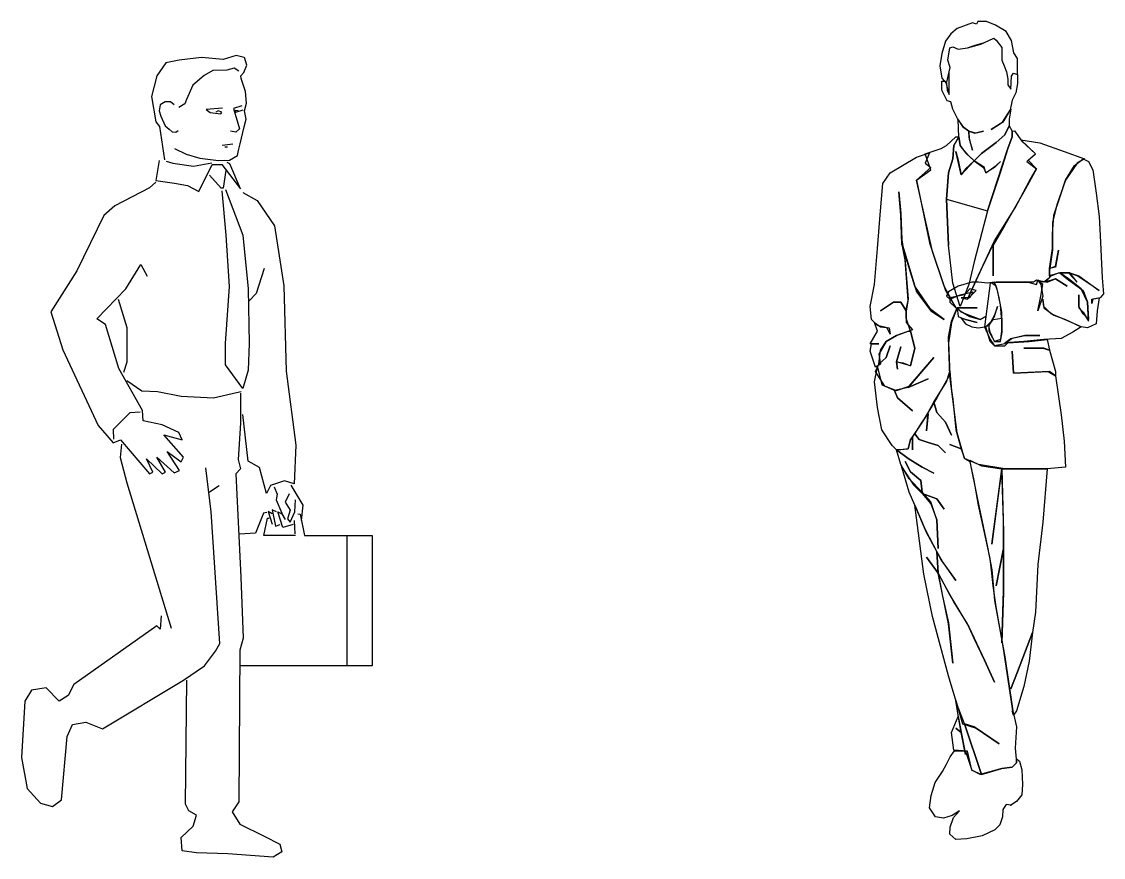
# Model space of a CAD drawing. Extents: x 89279 to 111786, y 534 to 10463.
# Drawn here: x 91669 to 94099, y 8587 to 10463 of the extents above; entities that cross this region are included whole.
import ezdxf

# ---------------------------------------------------------------- set-up
doc = ezdxf.new("R2010")
doc.units = 0
doc.header["$LTSCALE"] = 10
doc.header["$MEASUREMENT"] = 0
doc.layers.add('00-铺装', color=8, linetype='Continuous')

# ---------------------------------------------------------------- blocks, each defined once
blk = doc.blocks.new('人物047')
at = {"color": 0, "linetype": 'Continuous'}
for p, q in [((37.13688, 1833.26814), (2.75022, 1820.88918)), ((46.75968, 1830.51792), (37.13688, 1833.26814)), ((49.5099, 1836.01836), (46.75968, 1830.51792)), ((68.76738, 1836.01836), (49.5099, 1836.01836)), ((89.397, 1827.7677), (68.76738, 1836.01836)), ((112.77684, 1814.0166), (89.397, 1827.7677)), ((-11.00088, 1808.51022), (-23.37984, 1792.0089)), ((2.75022, 1820.88918), (-11.00088, 1808.51022)), ((74.26782, 1793.38698), (85.2687, 1798.88742)), ((74.26782, 1793.38698), (85.2687, 1798.88742)), ((85.2687, 1798.88742), (90.76914, 1794.75912)), ((85.2687, 1798.88742), (90.76914, 1794.75912)), ((125.1558, 1793.38698), (112.77684, 1814.0166)), ((-23.37984, 1792.0089), (-31.6305, 1764.50076)), ((-17.8794, 1749.37752), (-13.7511, 1776.87972)), ((-17.8794, 1749.37752), (-13.7511, 1776.87972)), ((-13.7511, 1776.87972), (-6.87258, 1779.62994)), ((-13.7511, 1776.87972), (-6.87258, 1779.62994)), ((-6.87258, 1779.62994), (5.50044, 1774.1295)), ((-6.87258, 1779.62994), (5.50044, 1774.1295)), ((5.50044, 1774.1295), (26.13006, 1776.87972)), ((5.50044, 1774.1295), (26.13006, 1776.87972)), ((26.13006, 1776.87972), (56.38842, 1785.13038)), ((26.13006, 1776.87972), (41.25924, 1782.38016)), ((41.25924, 1782.38016), (64.63908, 1789.25868)), ((56.38842, 1785.13038), (74.26782, 1793.38698)), ((64.63908, 1789.25868), (74.26782, 1793.38698)), ((90.76914, 1794.75912), (103.1481, 1778.2578)), ((90.76914, 1794.75912), (103.1481, 1778.2578)), ((103.1481, 1778.2578), (103.1481, 1765.87884)), ((103.1481, 1778.2578), (103.1481, 1765.87884)), ((130.65624, 1765.87884), (125.1558, 1793.38698)), ((-31.6305, 1764.50076), (-35.7588, 1736.99856)), ((103.1481, 1765.87884), (103.1481, 1749.37752)), ((103.1481, 1765.87884), (103.1481, 1749.37752)), ((138.9069, 1753.49988), (130.65624, 1765.87884)), ((138.9069, 1717.74108), (138.9069, 1753.49988)), ((-35.7588, 1736.99856), (-31.6305, 1709.49042)), ((-12.37896, 1732.87026), (-17.8794, 1749.37752)), ((-12.37896, 1732.87026), (-17.8794, 1749.37752)), ((-15.12918, 1723.24746), (-12.37896, 1732.87026)), ((-15.12918, 1723.24746), (-12.37896, 1732.87026)), ((103.1481, 1749.37752), (108.64854, 1736.99856)), ((103.1481, 1749.37752), (108.64854, 1736.99856)), ((108.64854, 1736.99856), (114.14898, 1723.24746)), ((108.64854, 1736.99856), (114.14898, 1723.24746)), ((-31.6305, 1709.49042), (-20.62962, 1697.11146)), ((-31.6305, 1681.98822), (-31.6305, 1702.61784)), ((-31.6305, 1702.61784), (-24.75198, 1702.61784)), ((-24.75198, 1702.61784), (-20.62962, 1697.11146)), ((-20.62962, 1697.11146), (-15.12918, 1723.24746)), ((-15.12918, 1699.86168), (-15.12918, 1723.24746)), ((114.14898, 1723.24746), (116.8992, 1706.7402)), ((114.14898, 1723.24746), (116.8992, 1706.7402)), ((116.8992, 1706.7402), (116.8992, 1694.36124)), ((116.8992, 1706.7402), (116.8992, 1694.36124)), ((123.77772, 1684.73844), (125.1558, 1713.61872)), ((123.77772, 1684.73844), (125.1558, 1713.61872)), ((125.1558, 1713.61872), (129.27816, 1720.4913)), ((125.1558, 1713.61872), (129.27816, 1720.4913)), ((129.27816, 1720.4913), (138.9069, 1717.74108)), ((129.27816, 1720.4913), (138.9069, 1717.74108)), ((138.9069, 1717.74108), (138.9069, 1697.11146)), ((-19.25154, 1658.60838), (-31.6305, 1681.98822)), ((-20.62962, 1697.11146), (-19.25154, 1681.98822)), ((-15.12918, 1672.35948), (-20.62962, 1697.11146)), ((-20.62962, 1697.11146), (-19.25154, 1681.98822)), ((-19.25154, 1681.98822), (-15.12918, 1672.35948)), ((-19.25154, 1681.98822), (-15.12918, 1672.35948)), ((-15.12918, 1672.35948), (-15.12918, 1699.86168)), ((116.8992, 1694.36124), (123.77772, 1684.73844)), ((116.8992, 1694.36124), (123.77772, 1684.73844)), ((123.77772, 1684.73844), (123.77772, 1684.73844)), ((138.9069, 1697.11146), (134.7786, 1676.48184)), ((-11.00088, 1655.85816), (-19.25154, 1658.60838)), ((-6.87258, 1639.3509), (-11.00088, 1655.85816)), ((126.52794, 1659.98052), (122.39964, 1637.97876)), ((134.7786, 1676.48184), (126.52794, 1659.98052)), ((4.1283, 1618.72128), (-6.87258, 1639.3509)), ((104.52618, 1610.47062), (123.77772, 1639.3509)), ((122.39964, 1637.97876), (105.89832, 1610.47062)), ((123.77772, 1639.3509), (119.64942, 1617.34914)), ((17.8794, 1598.09166), (4.1283, 1618.72128)), ((5.50044, 1615.97106), (15.12918, 1600.84188)), ((6.87852, 1577.46204), (5.50044, 1615.97106)), ((105.89832, 1610.47062), (79.76826, 1593.9693)), ((79.76826, 1593.9693), (104.52618, 1610.47062)), ((119.64942, 1617.34914), (119.64942, 1602.21996)), ((15.12918, 1600.84188), (28.88028, 1589.841)), ((28.88028, 1589.841), (17.8794, 1598.09166)), ((28.88028, 1589.841), (42.63732, 1585.7127)), ((44.00946, 1585.7127), (28.88028, 1589.841)), ((28.88028, 1589.841), (30.25836, 1571.9616)), ((30.25836, 1576.0899), (28.88028, 1589.841)), ((42.63732, 1585.7127), (61.88886, 1589.841)), ((61.88886, 1589.841), (44.00946, 1585.7127)), ((110.02662, 1581.59034), (90.76914, 1565.08308)), ((90.76914, 1565.08308), (110.02662, 1581.59034)), ((119.64942, 1602.21996), (110.02662, 1581.59034)), ((110.02662, 1581.59034), (119.64942, 1602.21996)), ((119.64942, 1602.21996), (126.52794, 1589.841)), ((119.64942, 1602.21996), (119.64942, 1602.21996)), ((126.52794, 1589.841), (132.02838, 1591.21908)), ((126.52794, 1577.46204), (126.52794, 1589.841)), ((126.52794, 1589.841), (126.52794, 1589.841)), ((126.52794, 1589.841), (126.52794, 1577.46204)), ((132.02838, 1591.21908), (148.53564, 1567.83924)), ((-33.00858, 1551.33198), (-20.62962, 1558.2105)), ((-20.62962, 1558.2105), (0, 1577.46204)), ((-4.12236, 1558.2105), (-6.87258, 1527.95214)), ((-6.87258, 1527.95214), (-4.12236, 1558.2105)), ((6.87852, 1577.46204), (-4.12236, 1558.2105)), ((-4.12236, 1558.2105), (6.87852, 1577.46204)), ((0, 1577.46204), (6.87852, 1577.46204)), ((9.62874, 1558.2105), (6.87852, 1577.46204)), ((6.87852, 1577.46204), (9.62874, 1558.2105)), ((15.12918, 1551.33198), (9.62874, 1558.2105)), ((9.62874, 1558.2105), (9.62874, 1558.2105)), ((9.62874, 1558.2105), (22.0077, 1541.70324)), ((37.13688, 1547.20962), (30.25836, 1576.0899)), ((30.25836, 1571.9616), (37.13688, 1547.20962)), ((90.76914, 1565.08308), (57.7665, 1540.3311)), ((57.7665, 1540.3311), (90.76914, 1565.08308)), ((116.8992, 1551.33198), (126.52794, 1577.46204)), ((126.52794, 1577.46204), (116.8992, 1551.33198)), ((178.78806, 1538.95302), (145.77948, 1570.58946)), ((145.77948, 1570.58946), (188.4168, 1563.71094)), ((148.53564, 1567.83924), (178.78806, 1538.95302)), ((188.4168, 1563.71094), (243.42714, 1544.4594)), ((-147.15756, 1496.32164), (-88.01892, 1532.08044)), ((-88.01892, 1532.08044), (-59.13864, 1541.70324)), ((-68.76144, 1538.95302), (-33.00858, 1551.33198)), ((-59.13864, 1541.70324), (-68.76144, 1518.3234)), ((-56.38842, 1503.20016), (-68.76144, 1538.95302)), ((5.50044, 1522.4517), (0, 1544.4594)), ((0, 1544.4594), (5.50044, 1525.20192)), ((27.50814, 1536.2028), (15.12918, 1551.33198)), ((22.0077, 1541.70324), (41.25924, 1523.82978)), ((41.25924, 1523.82978), (27.50814, 1536.2028)), ((57.7665, 1540.3311), (41.25924, 1523.82978)), ((41.25924, 1523.82978), (57.7665, 1540.3311)), ((71.5176, 1411.05294), (116.8992, 1551.33198)), ((116.8992, 1551.33198), (100.39788, 1499.07186)), ((178.78806, 1538.95302), (159.53652, 1522.4517)), ((162.28674, 1525.20192), (178.78806, 1538.95302)), ((243.42714, 1544.4594), (288.81468, 1527.95214)), ((-56.38842, 1508.7006), (-88.01892, 1479.82032)), ((-68.76144, 1518.3234), (-56.38842, 1508.7006)), ((-6.87258, 1527.95214), (-16.50132, 1496.32164)), ((-16.50132, 1496.32164), (-6.87258, 1527.95214)), ((5.50044, 1525.20192), (12.37896, 1492.19334)), ((12.37896, 1492.19334), (5.50044, 1522.4517)), ((12.37896, 1492.19334), (41.25924, 1523.82978)), ((41.25924, 1523.82978), (22.0077, 1505.95038)), ((64.63908, 1508.7006), (41.25924, 1523.82978)), ((41.25924, 1523.82978), (61.88886, 1508.7006)), ((61.88886, 1508.7006), (67.3893, 1496.32164)), ((67.3893, 1496.32164), (64.63908, 1508.7006)), ((67.3893, 1496.32164), (90.76914, 1512.82296)), ((86.64678, 1508.7006), (67.3893, 1496.32164)), ((100.39788, 1522.4517), (86.64678, 1508.7006)), ((90.76914, 1512.82296), (100.39788, 1522.4517)), ((159.53652, 1522.4517), (181.53828, 1505.95038)), ((181.53828, 1505.95038), (162.28674, 1525.20192)), ((272.30742, 1518.3234), (246.17736, 1479.82032)), ((246.17736, 1479.82032), (266.80698, 1512.82296)), ((266.80698, 1512.82296), (286.06446, 1527.95214)), ((288.81468, 1527.95214), (272.30742, 1518.3234)), ((286.06446, 1527.95214), (298.43748, 1522.4517)), ((298.43748, 1522.4517), (308.06622, 1503.20016)), ((-163.65888, 1472.9418), (-147.15756, 1496.32164)), ((-88.01892, 1479.82032), (-56.38842, 1503.20016)), ((-16.50132, 1496.32164), (-20.62962, 1437.183)), ((-20.62962, 1437.183), (-16.50132, 1496.32164)), ((22.0077, 1505.95038), (12.37896, 1492.19334)), ((100.39788, 1499.07186), (71.5176, 1411.05294)), ((181.53828, 1505.95038), (152.658, 1453.68432)), ((165.03696, 1477.06416), (181.53828, 1505.95038)), ((308.06622, 1503.20016), (314.94474, 1450.9341)), ((-169.15932, 1411.05294), (-163.65888, 1472.9418)), ((-88.01892, 1479.82032), (-59.13864, 1339.53534)), ((-52.26012, 1320.2838), (-88.01892, 1479.82032)), ((133.40646, 1417.93146), (165.03696, 1477.06416)), ((246.17736, 1479.82032), (226.92582, 1424.80404)), ((233.7984, 1441.3113), (246.17736, 1479.82032)), ((-123.77772, 1401.4242), (-127.90008, 1453.68432)), ((-127.90008, 1453.68432), (-123.77772, 1405.5525)), ((-20.62962, 1437.183), (71.5176, 1411.05294)), ((-20.62962, 1437.183), (-16.50132, 1334.0349)), ((-16.50132, 1334.0349), (-20.62962, 1437.183)), ((-16.50132, 1334.0349), (-20.62962, 1437.183)), ((152.658, 1453.68432), (110.02662, 1379.42244)), ((220.0473, 1401.4242), (233.7984, 1441.3113)), ((314.94474, 1450.9341), (321.81732, 1398.67398)), ((-176.03784, 1327.16232), (-169.15932, 1411.05294)), ((71.5176, 1411.05294), (41.25924, 1296.90396)), ((86.64678, 1343.66364), (133.40646, 1417.93146)), ((226.92582, 1424.80404), (217.29708, 1384.92288)), ((-123.77772, 1405.5525), (-121.0275, 1346.41386)), ((-121.0275, 1336.78512), (-123.77772, 1401.4242)), ((217.29708, 1358.79282), (220.0473, 1401.4242)), ((321.81732, 1398.67398), (324.57348, 1356.0426)), ((110.02662, 1379.42244), (83.89656, 1334.0349)), ((217.29708, 1384.92288), (217.29708, 1323.03402)), ((-121.0275, 1346.41386), (-114.14898, 1296.90396)), ((-121.0275, 1339.53534), (-88.01892, 1229.51466)), ((-114.14898, 1301.03226), (-121.0275, 1339.53534)), ((-92.14128, 1241.89362), (-121.0275, 1336.78512)), ((-59.13864, 1339.53534), (-23.37984, 1232.26488)), ((45.38754, 1255.64472), (86.64678, 1343.66364)), ((83.89656, 1336.78512), (57.7665, 1281.77478)), ((83.89656, 1265.27346), (83.89656, 1336.78512)), ((217.29708, 1327.16232), (217.29708, 1358.79282)), ((324.57348, 1356.0426), (328.69584, 1261.14516)), ((-182.91042, 1246.01598), (-176.03784, 1327.16232)), ((-26.13006, 1241.89362), (-52.26012, 1320.2838)), ((-6.87258, 1248.7662), (-16.50132, 1334.0349)), ((83.89656, 1334.0349), (83.89656, 1265.27346)), ((210.41856, 1281.77478), (217.29708, 1327.16232)), ((217.29708, 1323.03402), (210.41856, 1277.65242)), ((224.1756, 1287.27522), (231.04818, 1323.03402)), ((231.04818, 1323.03402), (224.1756, 1284.525)), ((-107.27046, 1210.25718), (-114.14898, 1301.03226)), ((-114.14898, 1296.90396), (-107.27046, 1213.01334)), ((41.25924, 1296.90396), (28.88028, 1246.01598)), ((57.7665, 1281.77478), (26.13006, 1213.01334)), ((200.79576, 1251.51642), (214.54686, 1265.27346)), ((210.41856, 1281.77478), (224.1756, 1287.27522)), ((224.1756, 1284.525), (210.41856, 1281.77478)), ((210.41856, 1265.27346), (210.41856, 1281.77478)), ((210.41856, 1277.65242), (210.41856, 1261.14516)), ((233.7984, 1272.14604), (210.41856, 1265.27346)), ((214.54686, 1265.27346), (231.04818, 1272.14604)), ((231.04818, 1272.14604), (240.67692, 1272.14604)), ((255.8061, 1272.14604), (233.7984, 1272.14604)), ((233.7984, 1272.14604), (250.30566, 1258.39494)), ((253.05588, 1258.39494), (233.7984, 1272.14604)), ((240.67692, 1272.14604), (255.8061, 1272.14604)), ((272.30742, 1265.27346), (253.05588, 1272.14604)), ((253.05588, 1272.14604), (272.30742, 1251.51642)), ((255.8061, 1272.14604), (276.43572, 1265.27346)), ((272.30742, 1251.51642), (255.8061, 1272.14604)), ((321.81732, 1232.26488), (272.30742, 1265.27346)), ((276.43572, 1265.27346), (321.81732, 1232.26488)), ((-192.53916, 1196.50608), (-182.91042, 1246.01598)), ((-56.38842, 1189.6335), (-92.14128, 1241.89362)), ((0, 1193.75586), (-26.13006, 1241.89362)), ((5.50044, 1241.89362), (-16.50132, 1229.51466)), ((9.62874, 1196.50608), (-6.87258, 1248.7662)), ((35.7588, 1251.51642), (5.50044, 1241.89362)), ((28.88028, 1246.01598), (9.62874, 1196.50608)), ((26.13006, 1213.01334), (45.38754, 1255.64472)), ((50.88798, 1251.51642), (35.7588, 1251.51642)), ((71.5176, 1248.7662), (50.88798, 1251.51642)), ((77.01804, 1248.7662), (64.63908, 1151.12448)), ((86.64678, 1251.51642), (71.5176, 1248.7662)), ((90.76914, 1251.51642), (77.01804, 1248.7662)), ((81.14634, 1248.7662), (86.64678, 1251.51642)), ((90.76914, 1241.89362), (81.14634, 1248.7662)), ((86.64678, 1251.51642), (162.28674, 1251.51642)), ((93.51936, 1232.26488), (86.64678, 1251.51642)), ((86.64678, 1251.51642), (86.64678, 1251.51642)), ((136.15668, 1251.51642), (90.76914, 1251.51642)), ((93.51936, 1232.26488), (90.76914, 1241.89362)), ((174.6657, 1251.51642), (136.15668, 1251.51642)), ((162.28674, 1251.51642), (181.53828, 1246.01598)), ((181.53828, 1255.64472), (174.6657, 1251.51642)), ((181.53828, 1246.01598), (184.2885, 1255.64472)), ((198.04554, 1251.51642), (181.53828, 1255.64472)), ((184.2885, 1255.64472), (191.16702, 1246.01598)), ((195.29532, 1246.01598), (184.2885, 1255.64472)), ((184.2885, 1255.64472), (204.91812, 1251.51642)), ((191.16702, 1246.01598), (195.29532, 1219.88592)), ((191.16702, 1219.88592), (195.29532, 1246.01598)), ((210.41856, 1261.14516), (198.04554, 1251.51642)), ((224.1756, 1258.39494), (200.79576, 1251.51642)), ((204.91812, 1251.51642), (224.1756, 1258.39494)), ((224.1756, 1258.39494), (250.30566, 1241.89362)), ((250.30566, 1241.89362), (224.1756, 1258.39494)), ((250.30566, 1258.39494), (286.06446, 1232.26488)), ((281.93616, 1236.39318), (253.05588, 1258.39494)), ((328.69584, 1261.14516), (331.44606, 1225.38636)), ((-88.01892, 1229.51466), (-56.38842, 1186.87734)), ((-23.37984, 1232.26488), (0, 1193.75586)), ((-16.50132, 1229.51466), (-20.62962, 1219.88592)), ((-20.62962, 1219.88592), (-13.7511, 1213.01334)), ((-13.7511, 1213.01334), (9.62874, 1222.63614)), ((19.25748, 1222.63614), (-13.7511, 1215.76356)), ((-13.7511, 1215.76356), (-13.7511, 1206.13482)), ((9.62874, 1222.63614), (38.50902, 1229.51466)), ((31.6305, 1215.76356), (12.37896, 1215.76356)), ((12.37896, 1215.76356), (26.13006, 1213.01334)), ((31.6305, 1236.39318), (19.25748, 1222.63614)), ((26.13006, 1213.01334), (45.38754, 1232.26488)), ((45.38754, 1232.26488), (31.6305, 1236.39318)), ((38.50902, 1229.51466), (31.6305, 1215.76356)), ((97.64766, 1215.76356), (93.51936, 1232.26488)), ((100.39788, 1200.63438), (93.51936, 1232.26488)), ((103.1481, 1184.12712), (97.64766, 1215.76356)), ((195.29532, 1219.88592), (184.2885, 1186.87734)), ((184.2885, 1186.87734), (191.16702, 1219.88592)), ((276.43572, 1196.50608), (276.43572, 1222.63614)), ((276.43572, 1222.63614), (276.43572, 1193.75586)), ((295.68726, 1206.13482), (281.93616, 1236.39318)), ((286.06446, 1232.26488), (295.68726, 1206.13482)), ((305.316, 1213.01334), (321.81732, 1215.76356)), ((324.57348, 1215.76356), (308.06622, 1213.01334)), ((321.81732, 1215.76356), (317.69496, 1186.87734)), ((331.44606, 1225.38636), (324.57348, 1215.76356)), ((-189.78894, 1167.6258), (-192.53916, 1196.50608)), ((-140.27904, 1206.13482), (-169.15932, 1186.87734)), ((-169.15932, 1186.87734), (-140.27904, 1206.13482)), ((-123.77772, 1206.13482), (-140.27904, 1206.13482)), ((-140.27904, 1206.13482), (-123.77772, 1206.13482)), ((-111.39876, 1186.87734), (-123.77772, 1206.13482)), ((-123.77772, 1206.13482), (-111.39876, 1186.87734)), ((-107.27046, 1213.01334), (-111.39876, 1186.87734)), ((-111.39876, 1189.6335), (-107.27046, 1210.25718)), ((-13.7511, 1206.13482), (0, 1193.75586)), ((-9.62874, 1163.4975), (2.75022, 1193.75586)), ((2.75022, 1193.75586), (-9.62874, 1160.74728)), ((0, 1193.75586), (26.13006, 1193.75586)), ((28.88028, 1193.75586), (2.75022, 1193.75586)), ((2.75022, 1193.75586), (9.62874, 1186.87734)), ((12.37896, 1184.12712), (2.75022, 1193.75586)), ((2.75022, 1193.75586), (5.50044, 1174.50432)), ((26.13006, 1193.75586), (48.13776, 1193.75586)), ((48.13776, 1193.75586), (28.88028, 1193.75586)), ((86.64678, 1174.50432), (93.51936, 1196.50608)), ((93.51936, 1196.50608), (86.64678, 1177.25454)), ((103.1481, 1163.4975), (100.39788, 1200.63438)), ((198.04554, 1196.50608), (195.29532, 1213.01334)), ((195.29532, 1213.01334), (198.04554, 1193.75586)), ((214.54686, 1180.00476), (198.04554, 1196.50608)), ((198.04554, 1193.75586), (220.0473, 1177.25454)), ((286.06446, 1180.00476), (276.43572, 1196.50608)), ((276.43572, 1193.75586), (286.06446, 1184.12712)), ((295.68726, 1206.13482), (298.43748, 1167.6258)), ((298.43748, 1163.4975), (295.68726, 1206.13482)), ((308.06622, 1213.01334), (305.316, 1203.3846)), ((305.316, 1203.3846), (305.316, 1213.01334)), ((-176.03784, 1153.8747), (-189.78894, 1167.6258)), ((-111.39876, 1170.37602), (-111.39876, 1189.6335)), ((-111.39876, 1186.87734), (-111.39876, 1160.74728)), ((-101.77002, 1141.49574), (-111.39876, 1170.37602)), ((-26.13006, 1167.6258), (-56.38842, 1189.6335)), ((-56.38842, 1186.87734), (-26.13006, 1167.6258)), ((5.50044, 1174.50432), (22.0077, 1167.6258)), ((9.62874, 1186.87734), (31.6305, 1174.50432)), ((28.88028, 1177.25454), (12.37896, 1184.12712)), ((22.0077, 1167.6258), (12.37896, 1170.37602)), ((12.37896, 1170.37602), (22.0077, 1157.99706)), ((22.0077, 1167.6258), (48.13776, 1160.74728)), ((48.13776, 1160.74728), (22.0077, 1167.6258)), ((55.01034, 1167.6258), (28.88028, 1177.25454)), ((31.6305, 1174.50432), (55.01034, 1167.6258)), ((55.01034, 1167.6258), (67.3893, 1174.50432)), ((67.3893, 1174.50432), (55.01034, 1167.6258)), ((67.3893, 1151.12448), (83.89656, 1167.6258)), ((86.64678, 1177.25454), (74.26782, 1153.8747)), ((74.26782, 1153.8747), (86.64678, 1174.50432)), ((74.26782, 1153.8747), (83.89656, 1167.6258)), ((83.89656, 1167.6258), (103.1481, 1170.37602)), ((83.89656, 1167.6258), (103.1481, 1170.37602)), ((103.1481, 1170.37602), (103.1481, 1184.12712)), ((103.1481, 1170.37602), (103.1481, 1138.74552)), ((259.9344, 1160.74728), (214.54686, 1180.00476)), ((220.0473, 1177.25454), (246.17736, 1167.6258)), ((246.17736, 1167.6258), (281.93616, 1151.12448)), ((286.06446, 1184.12712), (298.43748, 1163.4975)), ((298.43748, 1167.6258), (286.06446, 1180.00476)), ((317.69496, 1186.87734), (314.94474, 1157.99706)), ((-182.91042, 1160.74728), (-169.15932, 1151.12448)), ((-176.03784, 1141.49574), (-182.91042, 1160.74728)), ((-154.03014, 1148.37426), (-176.03784, 1153.8747)), ((-169.15932, 1151.12448), (-149.90778, 1148.37426)), ((-147.15756, 1134.61722), (-154.03014, 1148.37426)), ((-149.90778, 1148.37426), (-147.15756, 1134.61722)), ((-97.64172, 1144.24596), (-133.40052, 1131.867)), ((-111.39876, 1160.74728), (-97.64172, 1144.24596)), ((-16.50132, 1127.74464), (-9.62874, 1163.4975)), ((-9.62874, 1160.74728), (-16.50132, 1115.36568)), ((22.0077, 1157.99706), (35.7588, 1151.12448)), ((35.7588, 1151.12448), (50.88798, 1148.37426)), ((50.88798, 1148.37426), (64.63908, 1151.12448)), ((64.63908, 1151.12448), (74.26782, 1153.8747)), ((64.63908, 1151.12448), (77.01804, 1122.2442)), ((77.01804, 1118.1159), (67.3893, 1151.12448)), ((77.01804, 1138.74552), (74.26782, 1153.8747)), ((74.26782, 1153.8747), (74.26782, 1141.49574)), ((103.1481, 1141.49574), (103.1481, 1163.4975)), ((281.93616, 1151.12448), (259.9344, 1160.74728)), ((281.93616, 1151.12448), (262.68462, 1138.74552)), ((295.68726, 1148.37426), (281.93616, 1151.12448)), ((314.94474, 1157.99706), (295.68726, 1148.37426)), ((-192.53916, 1112.61546), (-176.03784, 1141.49574)), ((-156.78036, 1118.1159), (-173.28762, 1089.23562)), ((-169.15932, 1098.85842), (-156.78036, 1118.1159)), ((-156.78036, 1118.1159), (-133.40052, 1131.867)), ((-133.40052, 1131.867), (-156.78036, 1118.1159)), ((-133.40052, 1131.867), (-107.27046, 1141.49574)), ((-107.27046, 1141.49574), (-101.77002, 1141.49574)), ((-101.77002, 1141.49574), (-92.14128, 1102.98672)), ((-92.14128, 1102.98672), (-101.77002, 1141.49574)), ((-13.7511, 1041.09786), (-16.50132, 1127.74464)), ((74.26782, 1141.49574), (86.64678, 1118.1159)), ((86.64678, 1118.1159), (77.01804, 1138.74552)), ((77.01804, 1122.2442), (86.64678, 1108.48716)), ((86.64678, 1108.48716), (77.01804, 1118.1159)), ((100.39788, 1122.2442), (86.64678, 1118.1159)), ((86.64678, 1118.1159), (100.39788, 1118.1159)), ((100.39788, 1118.1159), (103.1481, 1141.49574)), ((103.1481, 1138.74552), (100.39788, 1122.2442)), ((110.02662, 1115.36568), (123.77772, 1124.99442)), ((126.52794, 1124.99442), (110.02662, 1112.61546)), ((152.658, 1118.1159), (110.02662, 1115.36568)), ((116.8992, 1115.36568), (165.03696, 1118.1159)), ((123.77772, 1124.99442), (155.40822, 1131.867)), ((155.40822, 1131.867), (126.52794, 1124.99442)), ((198.04554, 1122.2442), (152.658, 1118.1159)), ((155.40822, 1131.867), (188.4168, 1131.867)), ((188.4168, 1131.867), (155.40822, 1131.867)), ((165.03696, 1118.1159), (204.91812, 1122.2442)), ((236.55456, 1124.99442), (198.04554, 1122.2442)), ((204.91812, 1122.2442), (210.41856, 1098.85842)), ((262.68462, 1138.74552), (236.55456, 1124.99442)), ((-173.28762, 1112.61546), (-192.53916, 1112.61546)), ((-192.53916, 1096.1082), (-189.78894, 1112.61546)), ((-180.1602, 1060.35534), (-192.53916, 1096.1082)), ((-189.78894, 1112.61546), (-173.28762, 1112.61546)), ((-173.28762, 1067.22792), (-169.15932, 1098.85842)), ((-156.78036, 1082.3571), (-147.15756, 1108.48716)), ((-147.15756, 1108.48716), (-156.78036, 1082.3571)), ((-133.40052, 1072.72836), (-123.77772, 1105.73694)), ((-123.77772, 1105.73694), (-133.40052, 1072.72836)), ((-92.14128, 1102.98672), (-101.77002, 1063.10556)), ((-101.77002, 1063.10556), (-92.14128, 1102.98672)), ((-16.50132, 1115.36568), (-13.7511, 1043.84808)), ((110.02662, 1112.61546), (86.64678, 1108.48716)), ((86.64678, 1108.48716), (110.02662, 1108.48716)), ((110.02662, 1108.48716), (116.8992, 1115.36568)), ((129.27816, 1046.5983), (126.52794, 1096.1082)), ((126.52794, 1096.1082), (129.27816, 1046.5983)), ((198.04554, 1102.98672), (152.658, 1102.98672)), ((152.658, 1102.98672), (195.29532, 1102.98672)), ((195.29532, 1102.98672), (210.41856, 1098.85842)), ((210.41856, 1098.85842), (198.04554, 1102.98672)), ((210.41856, 1098.85842), (224.1756, 1050.7266)), ((-173.28762, 1089.23562), (-169.15932, 1067.22792)), ((-173.28762, 1067.22792), (-156.78036, 1082.3571)), ((-156.78036, 1082.3571), (-173.28762, 1067.22792)), ((-101.77002, 1063.10556), (-133.40052, 1072.72836)), ((-133.40052, 1072.72836), (-130.6503, 1056.22704)), ((-130.6503, 1056.22704), (-133.40052, 1072.72836)), ((-133.40052, 1072.72836), (-118.27134, 1069.97814)), ((-118.27134, 1069.97814), (-101.77002, 1063.10556)), ((-49.5099, 1082.3571), (-107.27046, 1014.9678)), ((-104.52024, 1017.71802), (-49.5099, 1082.3571)), ((-182.91042, 1027.34676), (-176.03784, 1060.35534)), ((-180.1602, 1050.7266), (-173.28762, 1067.22792)), ((-169.15932, 1067.22792), (-180.1602, 1060.35534)), ((-159.53058, 1017.71802), (-180.1602, 1050.7266)), ((-176.03784, 1060.35534), (-166.4091, 1020.46824)), ((-20.62962, 1027.34676), (-13.7511, 1050.7266)), ((-13.7511, 1050.7266), (-9.62874, 1008.08928)), ((210.41856, 1050.7266), (129.27816, 1046.5983)), ((129.27816, 1046.5983), (207.66834, 1050.7266)), ((207.66834, 1050.7266), (224.1756, 1041.09786)), ((224.1756, 1041.09786), (210.41856, 1050.7266)), ((224.1756, 1050.7266), (224.1756, 1041.09786)), ((-176.03784, 969.5862), (-182.91042, 1027.34676)), ((-107.27046, 1014.9678), (-61.88886, 1034.22528)), ((-61.88886, 1034.22528), (-107.27046, 1014.9678)), ((-49.5099, 981.95922), (-20.62962, 1027.34676)), ((-13.7511, 1043.84808), (-42.63138, 991.58796)), ((2.75022, 913.19778), (-13.7511, 1041.09786)), ((224.1756, 1041.09786), (236.55456, 953.07894)), ((-166.4091, 1020.46824), (-133.40052, 1008.08928)), ((-137.52882, 1008.08928), (-159.53058, 1017.71802)), ((-107.27046, 1014.9678), (-137.52882, 1008.08928)), ((-137.52882, 1008.08928), (-130.6503, 991.58796)), ((-130.6503, 991.58796), (-137.52882, 1008.08928)), ((-133.40052, 1008.08928), (-104.52024, 1017.71802)), ((-9.62874, 1008.08928), (-6.87258, 988.83774)), ((-130.6503, 991.58796), (-97.64172, 962.70768)), ((-97.64172, 962.70768), (-130.6503, 991.58796)), ((-42.63138, 991.58796), (-75.63996, 936.57762)), ((-61.88886, 958.57938), (-49.5099, 981.95922)), ((-49.5099, 981.95922), (-42.63138, 958.57938)), ((-42.63138, 958.57938), (-49.5099, 981.95922)), ((-6.87258, 988.83774), (-4.12236, 965.4579)), ((-166.4091, 920.07036), (-176.03784, 969.5862)), ((-75.63996, 936.57762), (-61.88886, 955.82916)), ((-66.01122, 917.32014), (-61.88886, 958.57938)), ((-61.88886, 955.82916), (-66.01122, 917.32014)), ((-42.63138, 958.57938), (-23.37984, 936.57762)), ((-23.37984, 936.57762), (-42.63138, 958.57938)), ((-4.12236, 965.4579), (0, 920.07036)), ((236.55456, 953.07894), (243.42714, 893.9403)), ((-75.63996, 936.57762), (-101.77002, 898.0686)), ((-92.14128, 910.44756), (-75.63996, 936.57762)), ((-23.37984, 936.57762), (-9.62874, 907.69734)), ((-9.62874, 907.69734), (-23.37984, 936.57762)), ((-143.02926, 884.3175), (-166.4091, 920.07036)), ((-101.77002, 898.0686), (-97.64172, 903.56904)), ((-97.64172, 903.56904), (-92.14128, 910.44756)), ((-97.64172, 903.56904), (-97.64172, 874.68876)), ((-97.64172, 874.68876), (-97.64172, 903.56904)), ((-92.14128, 910.44756), (-82.51848, 898.0686)), ((-82.51848, 898.0686), (-92.14128, 910.44756)), ((0, 920.07036), (12.37896, 877.43898)), ((19.25748, 855.43722), (2.75022, 913.19778)), ((-133.40052, 874.68876), (-143.02926, 884.3175)), ((-133.40052, 874.68876), (-107.27046, 877.43898)), ((-107.27046, 877.43898), (-123.77772, 874.68876)), ((-101.77002, 898.0686), (-107.27046, 877.43898)), ((-107.27046, 877.43898), (-101.77002, 898.0686)), ((-82.51848, 898.0686), (-61.88886, 891.19008)), ((-61.88886, 891.19008), (-82.51848, 898.0686)), ((-61.88886, 891.19008), (-39.88116, 884.3175)), ((-39.88116, 884.3175), (-61.88886, 891.19008)), ((-39.88116, 884.3175), (-23.37984, 867.81024)), ((-23.37984, 867.81024), (-39.88116, 884.3175)), ((-13.7511, 887.06772), (12.37896, 877.43898)), ((12.37896, 877.43898), (-13.7511, 887.06772)), ((-13.7511, 887.06772), (-13.7511, 887.06772)), ((12.37896, 877.43898), (19.25748, 855.43722)), ((243.42714, 893.9403), (246.17736, 836.17974)), ((-123.77772, 841.68018), (-133.40052, 874.68876)), ((-133.40052, 874.68876), (-107.27046, 855.43722)), ((-107.27046, 855.43722), (-133.40052, 874.68876)), ((-123.77772, 874.68876), (-133.40052, 874.68876)), ((-107.27046, 855.43722), (-75.63996, 836.17974)), ((-75.63996, 836.17974), (-107.27046, 855.43722)), ((50.88798, 841.68018), (19.25748, 855.43722)), ((19.25748, 855.43722), (31.6305, 848.5587)), ((41.25924, 805.92138), (31.6305, 851.30892)), ((31.6305, 851.30892), (57.7665, 838.92996)), ((-104.52024, 810.04968), (-123.77772, 841.68018)), ((-104.52024, 779.79132), (-121.0275, 836.17974)), ((-121.0275, 836.17974), (-94.8915, 796.29858)), ((-101.77002, 825.17886), (-114.14898, 848.5587)), ((-114.14898, 848.5587), (-101.77002, 825.17886)), ((-75.63996, 836.17974), (-49.5099, 822.42864)), ((-49.5099, 822.42864), (-75.63996, 836.17974)), ((31.6305, 848.5587), (48.13776, 767.4183)), ((110.02662, 832.05144), (50.88798, 841.68018)), ((57.7665, 838.92996), (103.1481, 832.05144)), ((103.1481, 832.05144), (97.64766, 789.42006)), ((97.64766, 786.66984), (103.1481, 832.05144)), ((103.1481, 832.05144), (204.91812, 832.05144)), ((103.1481, 832.05144), (107.2764, 689.02218)), ((107.2764, 715.15224), (103.1481, 832.05144)), ((204.91812, 832.05144), (110.02662, 832.05144)), ((204.91812, 832.05144), (195.29532, 712.40202)), ((246.17736, 836.17974), (204.91812, 832.05144)), ((-75.63996, 779.79132), (-104.52024, 810.04968)), ((-78.39018, 805.92138), (-101.77002, 825.17886)), ((-101.77002, 825.17886), (-78.39018, 805.92138)), ((-75.63996, 779.79132), (-78.39018, 805.92138)), ((-78.39018, 805.92138), (-75.63996, 779.79132)), ((50.88798, 750.91104), (41.25924, 805.92138)), ((-92.14128, 750.91104), (-104.52024, 779.79132)), ((-94.8915, 796.29858), (-75.63996, 777.0411)), ((-56.38842, 757.78956), (-75.63996, 779.79132)), ((97.64766, 789.42006), (81.14634, 662.89212)), ((81.14634, 662.89212), (97.64766, 786.66984)), ((-75.63996, 777.0411), (-42.63138, 764.66214)), ((-42.63138, 764.66214), (-75.63996, 777.0411)), ((-75.63996, 777.0411), (-56.38842, 753.66126)), ((-42.63138, 717.90246), (-56.38842, 757.78956)), ((-56.38842, 753.66126), (-42.63138, 717.90246)), ((-42.63138, 764.66214), (-26.13006, 741.2823)), ((-26.13006, 741.2823), (-42.63138, 764.66214)), ((48.13776, 767.4183), (71.5176, 656.01954)), ((-92.14128, 750.91104), (-68.76144, 695.9007)), ((-66.01122, 689.02218), (-92.14128, 750.91104)), ((-88.01892, 722.03076), (-92.14128, 750.91104)), ((77.01804, 631.26162), (50.88798, 750.91104)), ((-71.51166, 595.50282), (-88.01892, 722.03076)), ((-42.63138, 717.90246), (-39.88116, 653.26338)), ((-39.88116, 653.26338), (-42.63138, 717.90246)), ((107.2764, 653.26338), (107.2764, 715.15224)), ((195.29532, 712.40202), (184.2885, 617.51052)), ((-68.76144, 695.9007), (-33.00858, 627.13332)), ((-42.63138, 646.3908), (-66.01122, 689.02218)), ((107.2764, 689.02218), (107.2764, 555.62166)), ((-39.88116, 598.25304), (-66.01122, 634.01184)), ((-66.01122, 634.01184), (-39.88116, 598.25304)), ((-30.25242, 624.3831), (-42.63138, 646.3908)), ((-42.63138, 646.3908), (-39.88116, 598.25304)), ((-39.88116, 598.25304), (-42.63138, 646.3908)), ((71.5176, 656.01954), (81.14634, 605.13156)), ((107.2764, 653.26338), (90.76914, 569.37276)), ((90.76914, 569.37276), (107.2764, 653.26338)), ((107.2764, 558.37188), (107.2764, 653.26338)), ((-33.00858, 627.13332), (0, 581.75172)), ((0, 581.75172), (-30.25242, 624.3831)), ((81.14634, 598.25304), (77.01804, 631.26162)), ((184.2885, 617.51052), (178.78806, 510.23412)), ((-52.26012, 500.61132), (-71.51166, 595.50282)), ((-39.88116, 598.25304), (-13.7511, 548.74314)), ((-4.12236, 533.61396), (-39.88116, 598.25304)), ((-39.88116, 598.25304), (-30.25242, 545.99292)), ((-16.50132, 484.10406), (-39.88116, 598.25304)), ((81.14634, 605.13156), (83.89656, 572.12298)), ((83.89656, 569.37276), (81.14634, 598.25304)), ((83.89656, 572.12298), (86.64678, 536.36418)), ((90.76914, 522.61308), (83.89656, 569.37276)), ((-30.25242, 545.99292), (-16.50132, 486.85428)), ((-13.7511, 548.74314), (28.88028, 477.23148)), ((86.64678, 536.36418), (110.02662, 409.83624)), ((103.1481, 441.47268), (107.2764, 558.37188)), ((107.2764, 555.62166), (103.1481, 441.47268)), ((26.13006, 484.10406), (-4.12236, 533.61396)), ((107.2764, 429.09372), (90.76914, 522.61308)), ((-16.50132, 367.20486), (-52.26012, 500.61132)), ((-16.50132, 486.85428), (-6.87258, 396.08514)), ((178.78806, 510.23412), (171.91548, 464.85252)), ((-6.87258, 396.08514), (-16.50132, 484.10406)), ((41.25924, 451.09548), (26.13006, 484.10406)), ((28.88028, 477.23148), (64.63908, 402.96366)), ((171.91548, 464.85252), (138.9069, 376.8336)), ((138.9069, 376.8336), (171.91548, 464.85252)), ((171.91548, 464.85252), (165.03696, 400.21344)), ((64.63908, 402.96366), (41.25924, 451.09548)), ((129.27816, 279.18594), (107.2764, 429.09372)), ((64.63908, 402.96366), (86.64678, 353.45376)), ((86.64678, 353.45376), (64.63908, 402.96366)), ((110.02662, 409.83624), (129.27816, 279.18594)), ((165.03696, 400.21344), (152.658, 343.82502)), ((2.75022, 302.56578), (-16.50132, 367.20486)), ((138.9069, 376.8336), (123.77772, 338.32458)), ((123.77772, 338.32458), (138.9069, 376.8336)), ((152.658, 343.82502), (136.15668, 288.81468)), ((0, 312.19452), (15.12918, 259.9344)), ((5.50044, 279.18594), (0, 312.19452)), ((19.25748, 259.9344), (2.75022, 302.56578)), ((-9.62874, 240.67692), (5.50044, 276.43572)), ((12.37896, 240.67692), (5.50044, 279.18594)), ((5.50044, 276.43572), (22.0077, 191.16702)), ((129.27816, 279.18594), (126.52794, 288.81468)), ((126.52794, 288.81468), (129.27816, 281.93616)), ((136.15668, 288.81468), (129.27816, 279.18594)), ((129.27816, 281.93616), (136.15668, 253.05588)), ((12.37896, 240.67692), (0, 250.30566)), ((0, 250.30566), (12.37896, 240.67692)), ((15.12918, 259.9344), (45.38754, 250.30566)), ((19.25748, 259.9344), (57.7665, 145.78542)), ((57.7665, 145.78542), (19.25748, 259.9344)), ((41.25924, 253.05588), (19.25748, 259.9344)), ((97.64766, 214.54686), (41.25924, 253.05588)), ((45.38754, 250.30566), (97.64766, 214.54686)), ((136.15668, 253.05588), (133.40646, 204.91812)), ((-4.12236, 200.79576), (-9.62874, 240.67692)), ((22.0077, 191.16702), (12.37896, 240.67692)), ((-12.37896, 185.66658), (-2.75022, 199.41768)), ((26.13006, 198.04554), (-4.12236, 200.79576)), ((-2.75022, 199.41768), (22.0077, 198.04554)), ((22.0077, 198.04554), (35.7588, 155.40822)), ((35.7588, 155.40822), (26.13006, 198.04554)), ((133.40646, 204.91812), (136.15668, 171.91548)), ((-20.62962, 169.16526), (-12.37896, 185.66658)), ((126.52794, 162.28674), (136.15668, 171.91548)), ((136.15668, 171.91548), (126.52794, 162.28674)), ((136.15668, 181.53828), (143.02926, 176.03784)), ((136.15668, 171.91548), (136.15668, 181.53828)), ((136.15668, 181.53828), (136.15668, 181.53828)), ((143.02926, 176.03784), (148.53564, 156.7863)), ((-46.75968, 127.90602), (-30.25242, 152.658)), ((-30.25242, 152.658), (-20.62962, 169.16526)), ((35.7588, 155.40822), (57.7665, 145.78542)), ((55.01034, 145.78542), (35.7588, 155.40822)), ((103.1481, 159.53652), (55.01034, 145.78542)), ((57.7665, 145.78542), (103.1481, 159.53652)), ((103.1481, 159.53652), (126.52794, 162.28674)), ((126.52794, 162.28674), (103.1481, 159.53652)), ((148.53564, 156.7863), (149.90778, 123.77772)), ((-55.01034, 99.0198), (-46.75968, 127.90602)), ((149.90778, 123.77772), (148.53564, 100.39788)), ((-59.13864, 71.5176), (-55.01034, 99.0198)), ((148.53564, 100.39788), (136.15668, 85.2687)), ((112.77684, 78.39612), (105.89832, 67.3893)), ((123.77772, 77.01804), (112.77684, 78.39612)), ((136.15668, 85.2687), (123.77772, 77.01804)), ((-45.3816, 50.88798), (-59.13864, 71.5176)), ((-27.5022, 48.13776), (-45.3816, 50.88798)), ((-8.25066, 53.6382), (-27.5022, 48.13776)), ((-12.37896, 27.50814), (-5.50044, 49.5099)), ((8.25066, 64.63908), (-8.25066, 53.6382)), ((-5.50044, 49.5099), (8.25066, 64.63908)), ((104.52618, 50.88798), (99.0198, 33.00858)), ((105.89832, 67.3893), (104.52618, 50.88798)), ((-13.7511, 12.37896), (-12.37896, 27.50814)), ((99.0198, 33.00858), (88.01892, 22.0077)), ((0, 0), (-13.7511, 12.37896)), ((24.75792, 1.37808), (0, 0)), ((59.13864, 8.25066), (24.75792, 1.37808)), ((88.01892, 22.0077), (59.13864, 8.25066))]:
    blk.add_line(p, q, dxfattribs=at)
at = {"color": 0}
blk.add_point((123.77772, 77.01804), dxfattribs=at)
blk = doc.blocks.new('人物012')
at = {"color": 0, "linetype": 'Continuous'}
for p, q in [((64.7, 1795.1), (82.6, 1800)), ((82.6, 1800), (111.9, 1791.1)), ((59, 1778.1), (63.9, 1795.1)), ((65.5, 1761.8), (59, 1778.1)), ((111.9, 1791.1), (160.6, 1795.1)), ((160.6, 1795.1), (211.1, 1789.4)), ((211.1, 1789.4), (241.1, 1783.8)), ((241.1, 1783.8), (261.5, 1754.5)), ((72.8, 1754.5), (65.5, 1761.8)), ((72, 1748), (72.8, 1754.5)), ((76.9, 1765.1), (87.5, 1771.6)), ((87.5, 1771.6), (103.7, 1766.7)), ((103.7, 1766.7), (135.4, 1765.9)), ((135.4, 1765.9), (155, 1755.3)), ((155, 1755.3), (180.2, 1733.4)), ((261.5, 1754.5), (272.8, 1708.2)), ((62.3, 1718.8), (72, 1748)), ((180.2, 1733.4), (194.8, 1700.9)), ((59.8, 1692.8), (62.3, 1718.8)), ((272.8, 1708.2), (263.1, 1651.3)), ((63.9, 1675.7), (59.8, 1692.8)), ((68, 1677.3), (84.2, 1671.7)), ((70.4, 1687.1), (89.1, 1680.6)), ((89.1, 1680.6), (75.3, 1635.1)), ((83.4, 1677.3), (78.5, 1676.5)), ((84.2, 1671.7), (83.4, 1677.3)), ((113.5, 1681.4), (150.1, 1679)), ((150.1, 1679), (141.1, 1671.7)), ((194.8, 1700.9), (198, 1691.1)), ((198, 1691.1), (211.9, 1683)), ((222.4, 1689.5), (230.6, 1696)), ((230.6, 1696), (242.8, 1696)), ((242.8, 1696), (253.3, 1689.5)), ((253.3, 1689.5), (255.8, 1675.7)), ((60.6, 1657), (63.9, 1675.7)), ((64.7, 1640), (60.6, 1657)), ((115.1, 1672.5), (123.2, 1675.7)), ((117.6, 1669.2), (115.1, 1672.5)), ((141.1, 1671.7), (117.6, 1669.2)), ((123.2, 1675.7), (128.9, 1672.5)), ((252.5, 1663.5), (242.8, 1642.4)), ((255.8, 1675.7), (252.5, 1663.5)), ((73.7, 1601.8), (64.7, 1640)), ((75.3, 1635.1), (83.4, 1627.8)), ((83.4, 1627.8), (95.6, 1630.2)), ((218.4, 1627.8), (213.5, 1631.8)), ((226.5, 1628.6), (218.4, 1627.8)), ((233.8, 1634.3), (226.5, 1628.6)), ((242.8, 1642.4), (233.8, 1634.3)), ((255, 1640.8), (243.6, 1566)), ((263.1, 1651.3), (255, 1640.8)), ((77.7, 1586.4), (73.7, 1601.8)), ((80.2, 1575.8), (77.7, 1586.4)), ((90.7, 1601), (114.3, 1597.7)), ((102.1, 1594.5), (108.6, 1594.5)), ((221.6, 1591.2), (195.6, 1578.2)), ((73.2, 1500.9), (97.3, 1556.7)), ((98, 1565.2), (80.2, 1575.8)), ((97.3, 1556.7), (103.4, 1559.7)), ((122.4, 1564.4), (98, 1565.2)), ((164.7, 1569.3), (122.4, 1564.4)), ((178.5, 1551.4), (137.9, 1558.7)), ((195.6, 1578.2), (164.7, 1569.3)), ((224.9, 1557.9), (178.5, 1551.4)), ((240.3, 1562.8), (224.9, 1557.9)), ((255.8, 1564.2), (263.4, 1519)), ((115.5, 1555.2), (73.2, 1500.9)), ((106.4, 1541.6), (112.4, 1502.4)), ((136.6, 1555.2), (115.5, 1555.2)), ((117, 1502.4), (142.6, 1531)), ((166.8, 1494.9), (136.6, 1555.2)), ((192.4, 1508.4), (166.8, 1494.9)), ((221.1, 1513), (192.4, 1508.4)), ((263.4, 1519), (221.1, 1513)), ((263.2, 1515.3), (277.3, 1502.9)), ((68, 1492.3), (36, 1474.6)), ((107, 1499.4), (68, 1396.6)), ((105.2, 1396.6), (114.1, 1495.8)), ((112.4, 1502.4), (117, 1502.4)), ((277.3, 1502.9), (355.4, 1462.2)), ((36, 1474.6), (-3, 1417.8)), ((355.4, 1462.2), (380.2, 1440.9)), ((380.2, 1440.9), (440.6, 1316.8)), ((-3, 1417.8), (-24.3, 1283.1)), ((68, 1396.6), (55.6, 1276)), ((98.1, 1281.3), (105.2, 1396.6)), ((20.1, 1322.1), (37.8, 1265.4)), ((296.9, 1331), (282.7, 1304.4)), ((330.6, 1276), (296.9, 1331)), ((440.6, 1316.8), (499.1, 1224.6)), ((-24.3, 1283.1), (-29.6, 1091.7)), ((37.8, 1265.4), (53.8, 1249.4)), ((55.6, 1276), (53.8, 1153.7)), ((107, 1153.7), (98.1, 1281.3)), ((396.2, 1208.7), (330.6, 1276)), ((348.3, 1253), (328.8, 1189.2)), ((499.1, 1224.6), (472.5, 1139.5)), ((346.5, 1097), (376.7, 1196.2)), ((376.7, 1196.2), (396.2, 1208.7)), ((328.8, 1189.2), (328.8, 1111.2)), ((53.8, 1153.7), (55.6, 1093.4)), ((107, 1105.8), (107, 1153.7)), ((472.5, 1139.5), (392.7, 969.3)), ((68, 1052.7), (107, 1105.8)), ((293.3, 1003), (346.5, 1097)), ((328.8, 1111.2), (335.9, 1088.1)), ((-29.6, 1091.7), (-50.9, 925)), ((55.6, 1093.4), (68, 1052.7)), ((328.8, 1070.4), (295.1, 1047.3)), ((82.2, 1043.8), (71.5, 1045.6)), ((259.6, 1045.6), (206.4, 1034.9)), ((295.1, 1047.3), (259.6, 1045.6)), ((73.3, 1042), (73.3, 974.7)), ((133.6, 1031.4), (82.2, 1043.8)), ((206.4, 1034.9), (133.6, 1031.4)), ((291.5, 980), (293.3, 1003)), ((298.4, 999.3), (321.8, 998)), ((321.8, 998), (359.2, 960.7)), ((55.6, 889.6), (68, 994.2)), ((73.3, 974.7), (78.6, 893.1)), ((249, 971.1), (291.5, 980)), ((201.1, 898.4), (245.4, 948.1)), ((204.6, 937.4), (211.7, 953.4)), ((245.4, 948.1), (204.6, 937.4)), ((211.7, 953.4), (249, 971.1)), ((359.2, 960.7), (358.5, 938.6)), ((392.7, 969.3), (359, 930.3)), ((-50.9, 925), (-47.3, 838.2)), ((343, 937.4), (277.3, 861.2)), ((340.9, 927.4), (343.4, 897.6)), ((359, 930.3), (343, 937.4)), ((238.3, 910.8), (206.4, 887.8)), ((209.9, 868.3), (238.3, 910.8)), ((14.8, 816.9), (30.7, 875.4)), ((30.7, 875.4), (55.6, 889.6)), ((78.6, 893.1), (73.3, 871.8)), ((206.4, 887.8), (201.1, 898.4)), ((261.4, 898.4), (222.3, 863)), ((241.9, 864.8), (261.4, 898.4)), ((284.4, 894.9), (249, 861.2)), ((270.2, 864.8), (284.4, 894.9)), ((343.4, 897.6), (328.5, 840.4)), ((84, 861.2), (72.2, 629.1)), ((73.3, 871.8), (84, 861.2)), ((139.4, 775.8), (151.4, 874.2)), ((222.3, 863), (209.9, 868.3)), ((249, 861.2), (241.9, 864.8)), ((277.3, 861.2), (270.2, 864.8)), ((-40, 835.6), (-67, 790.6)), ((-47.3, 838.2), (-26, 845.3)), ((-26, 845.3), (5.9, 834.6)), ((-2.7, 831.8), (-9.1, 815.1)), ((5.9, 834.6), (14.8, 816.9)), ((145.1, 819.2), (121.2, 834.4)), ((328.5, 840.4), (228.9, 514.7)), ((-49, 775.2), (-50.3, 802.2)), ((-36.2, 816.3), (-27.2, 797.1)), ((-6.6, 802.2), (-19.4, 772.6)), ((-9.1, 815.1), (-6.6, 802.2)), ((-67, 790.6), (-63.2, 755.9)), ((-27.2, 797.1), (-38.7, 779.1)), ((-38.7, 779.1), (-32.3, 759.8)), ((-7.9, 775.2), (2.4, 780.4)), ((2.4, 780.4), (-5.3, 743.1)), ((-60.6, 770.1), (-70.9, 722.5)), ((-55.5, 771.4), (-60.6, 770.1)), ((-38.7, 752.1), (-49, 775.2)), ((-47.7, 755.9), (-49, 726.4)), ((-32.3, 759.8), (-38.7, 752.1)), ((-19.4, 771.4), (-27.2, 758.5)), ((-22, 740.5), (-10.4, 775.2)), ((-10.4, 775.2), (-19.4, 771.4)), ((11.4, 776.5), (2.4, 748.2)), ((2.4, 771.4), (11.4, 776.5)), ((12.7, 761.1), (8.9, 761.1)), ((20.4, 722.5), (12.7, 761.1)), ((14, 773.9), (21.7, 772.6)), ((21.7, 772.6), (39.7, 727.7)), ((119.4, 479.9), (139.4, 775.8)), ((-45.2, 746.9), (-22, 740.5)), ((-5.3, 743.1), (-15.6, 746.9)), ((2.4, 748.2), (2.4, 748.2)), ((-222.7, 722.5), (-222.7, 429.5)), ((-70.9, 722.5), (-222.7, 722.5)), ((-166.1, 432.1), (-166.1, 721.2)), ((-50.3, 722.5), (20.4, 722.5)), ((39.7, 727.7), (75.8, 725.1)), ((72.2, 629.1), (67.2, 492.3)), ((251.3, 542), (253.8, 512.2)), ((253.8, 512.2), (261.3, 519.7)), ((261.3, 519.7), (447.9, 387.9)), ((67.2, 492.3), (74.7, 465)), ((74.7, 465), (77.1, 124.3)), ((129.4, 462.5), (119.4, 479.9)), ((154.3, 430.1), (129.4, 462.5)), ((-222.7, 429.5), (73.2, 429.5)), ((201.6, 397.8), (154.3, 430.1)), ((196.6, 119.3), (194.1, 397.8)), ((383.2, 288.4), (201.6, 397.8)), ((447.9, 387.9), (460.4, 363)), ((480.3, 350.6), (510.1, 380.4)), ((510.1, 380.4), (542.5, 375.4)), ((542.5, 375.4), (557.4, 350.6)), ((460.4, 363), (480.3, 350.6)), ((557.4, 350.6), (564.9, 223.8)), ((420.6, 303.3), (383.2, 288.4)), ((450.4, 298.4), (420.6, 303.3)), ((462.9, 271), (450.4, 298.4)), ((475.3, 129.3), (462.9, 271)), ((564.9, 223.8), (552.5, 154.2)), ((552.5, 154.2), (522.6, 121.8)), ((77.1, 124.3), (92.1, 101.9)), ((495.2, 114.4), (475.3, 129.3)), ((522.6, 121.8), (495.2, 114.4)), ((92.1, 101.9), (74.7, 74.6)), ((171.7, 94.5), (189.1, 104.4)), ((189.1, 104.4), (196.6, 119.3)), ((74.7, 74.6), (19.9, 47.2)), ((179.2, 69.6), (171.7, 94.5)), ((206.5, 44.8), (179.2, 69.6)), ((-14.9, 29.8), (-19.9, 12.4)), ((19.9, 47.2), (-14.9, 29.8)), ((204.1, 14.9), (206.5, 44.8)), ((-19.9, 12.4), (0, 0)), ((0, 0), (102, 7.5)), ((102, 7.5), (171.7, 9.9)), ((171.7, 9.9), (204.1, 14.9))]:
    blk.add_line(p, q, dxfattribs=at)

msp = doc.modelspace()

# ---------------------------------------------------------------- block references
at = {"layer": '00-铺装'}
msp.add_blockref('人物047', (93767.7, 8627.3), dxfattribs=at)
at = {"layer": '00-铺装', "xscale": -1}
msp.add_blockref('人物012', (92233.9, 8587.4), dxfattribs=at)

doc.saveas('drawing.dxf')
